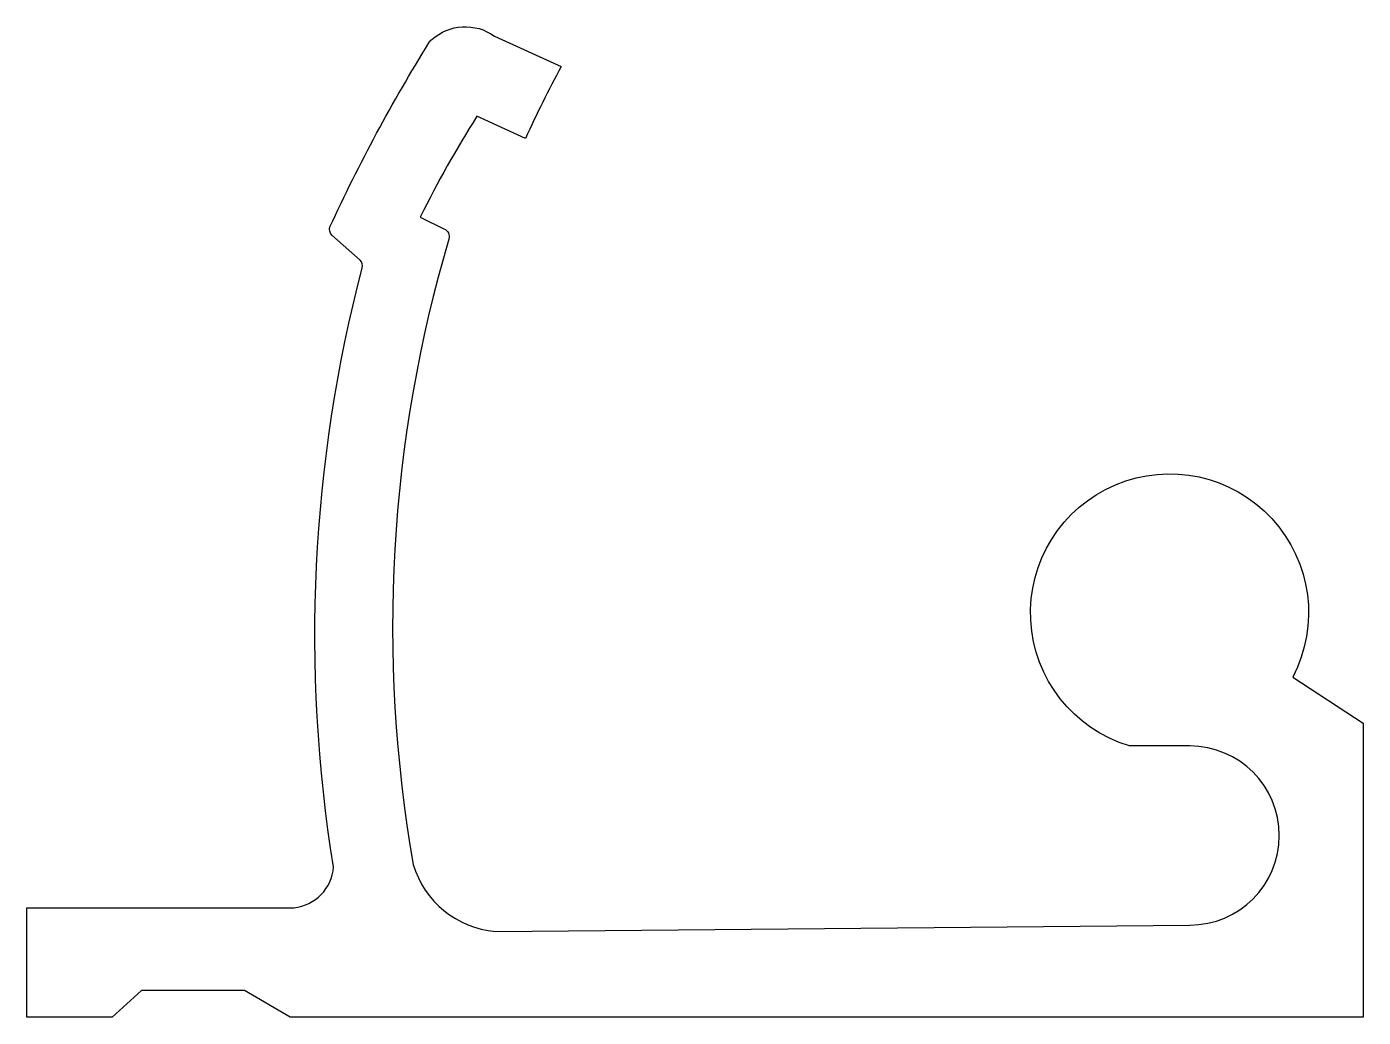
# Model space of a CAD drawing. Extents: x 227.4 to 277.4, y 228.4 to 265.4.
import ezdxf

# ---------------------------------------------------------------- set-up
doc = ezdxf.new("R2010")
doc.units = 0
doc.layers.add('ANA', color=220, linetype='CONTINUOUS')

msp = doc.modelspace()

# ---------------------------------------------------------------- linework, layer by layer
at = {"layer": 'ANA'}
msp.add_lwpolyline([(244.858, 265.081), (247.352, 263.942, 0.015279), (246.022, 261.252), (244.202, 262.083, 0.025109), (242.084, 258.311), (242.969, 257.87, -0.412437), (243.154, 257.489, 0.11569), (241.823, 234.09, 0.308581), (244.898, 231.581), (270.873, 231.821, 1), (270.873, 238.521), (268.623, 238.521, -2.781084), (274.726, 241.095), (277.363, 239.371), (277.363, 228.371), (237.213, 228.371), (235.513, 229.371), (231.663, 229.371), (230.563, 228.371), (227.363, 228.371), (227.363, 232.471), (237.359, 232.471, 0.364933), (238.842, 233.998, -0.104532), (239.912, 256.4, 0.275047), (239.837, 256.698), (238.779, 257.636, -0.283213), (238.706, 257.942, -0.031247), (242.411, 264.829, -0.133634), (242.515, 264.948, -0.353152), (244.861, 265.08)], format="xyb", dxfattribs=at)

doc.saveas('drawing.dxf')
